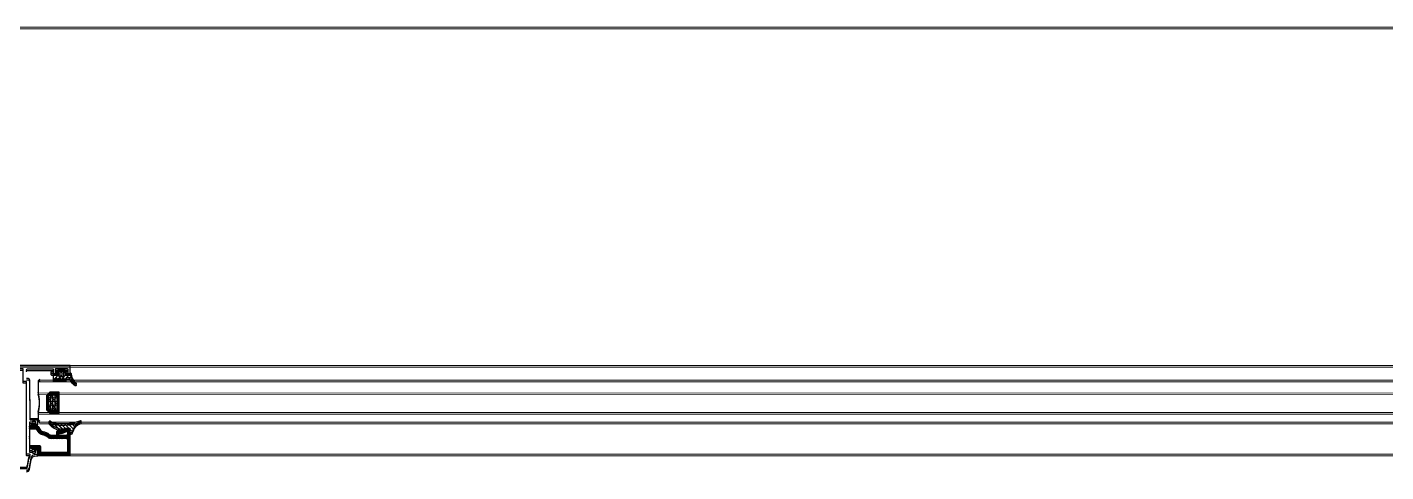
# Model space of a CAD drawing. Extents: x -3709 to 34975, y -230 to 8245.
# Drawn here: x 5632.3 to 5716.5, y 3967.9 to 3995.5 of the extents above; entities that cross this region are included whole.
import ezdxf

# ---------------------------------------------------------------- set-up
doc = ezdxf.new("R2010")
doc.units = 0
doc.layers.get('0').update_dxf_attribs({"color": 9, "lineweight": 9})
for name, color, linetype, lineweight in [('06D', 9, 'Continuous', 9), ('10', 9, 'Continuous', 9), ('15', 9, 'Continuous', 9)]:
    doc.layers.add(name, color=color, linetype=linetype, lineweight=lineweight)

# ---------------------------------------------------------------- blocks, each defined once
blk = doc.blocks.new('p-cephe-onkisim')
at = {"layer": '10', "lineweight": 25, "ltscale": 0.5}
h = blk.add_hatch(dxfattribs=at)
h.set_pattern_fill('ANSI31', color=256, scale=0.05, angle=180, style=0)
h.set_pattern_definition([(45, (170.36127, -75.12079), (-0.1122532015, 0.1122532015), [])])
edge = h.paths.add_edge_path()
edge.add_arc((-565.009, 3781.545), 0.795, 182.64249, 232.43502)
edge.add_arc((-565.538, 3780.893), 0.0486, -105.43171, 26.97073, ccw=False)
edge.add_arc((-565.265, 3781.403), 0.625, 202.6612, 242.8, ccw=False)
edge.add_arc((-565.986, 3781.088), 0.162, 27.03999, 89.89731)
edge.add_line((-565.985, 3781.25), (-566.066, 3781.25))
edge.add_line((-566.066, 3781.25), (-566.08, 3781.25))
edge.add_line((-566.08, 3781.25), (-566.087, 3781.249))
edge.add_line((-566.087, 3781.249), (-566.094, 3781.248))
edge.add_line((-566.094, 3781.248), (-566.102, 3781.245))
edge.add_line((-566.102, 3781.245), (-566.109, 3781.24))
edge.add_line((-566.109, 3781.24), (-566.115, 3781.235))
edge.add_line((-566.115, 3781.235), (-566.12, 3781.229))
edge.add_line((-566.12, 3781.229), (-566.125, 3781.222))
edge.add_line((-566.125, 3781.222), (-566.128, 3781.214))
edge.add_line((-566.128, 3781.214), (-566.13, 3781.2))
edge.add_line((-566.13, 3781.2), (-566.13, 3781.124))
edge.add_line((-566.13, 3781.124), (-566.13, 3781.121))
edge.add_line((-566.13, 3781.121), (-566.131, 3781.118))
edge.add_line((-566.131, 3781.118), (-566.132, 3781.115))
edge.add_line((-566.132, 3781.115), (-566.133, 3781.112))
edge.add_line((-566.133, 3781.112), (-566.136, 3781.11))
edge.add_line((-566.136, 3781.11), (-566.138, 3781.108))
edge.add_line((-566.138, 3781.108), (-566.141, 3781.106))
edge.add_line((-566.141, 3781.106), (-566.144, 3781.105))
edge.add_line((-566.144, 3781.105), (-566.15, 3781.104))
edge.add_line((-566.15, 3781.104), (-566.23, 3781.104))
edge.add_line((-566.23, 3781.104), (-566.233, 3781.104))
edge.add_line((-566.233, 3781.104), (-566.236, 3781.105))
edge.add_line((-566.236, 3781.105), (-566.239, 3781.106))
edge.add_line((-566.239, 3781.106), (-566.241, 3781.108))
edge.add_line((-566.241, 3781.108), (-566.244, 3781.11))
edge.add_line((-566.244, 3781.11), (-566.246, 3781.112))
edge.add_line((-566.246, 3781.112), (-566.248, 3781.115))
edge.add_line((-566.248, 3781.115), (-566.249, 3781.118))
edge.add_line((-566.249, 3781.118), (-566.25, 3781.124))
edge.add_line((-566.25, 3781.124), (-566.25, 3781.2))
edge.add_line((-566.25, 3781.2), (-566.25, 3781.207))
edge.add_line((-566.25, 3781.207), (-566.252, 3781.214))
edge.add_line((-566.252, 3781.214), (-566.255, 3781.222))
edge.add_line((-566.255, 3781.222), (-566.259, 3781.229))
edge.add_line((-566.259, 3781.229), (-566.264, 3781.235))
edge.add_line((-566.264, 3781.235), (-566.271, 3781.24))
edge.add_line((-566.271, 3781.24), (-566.278, 3781.245))
edge.add_line((-566.278, 3781.245), (-566.285, 3781.248))
edge.add_line((-566.285, 3781.248), (-566.3, 3781.25))
edge.add_line((-566.3, 3781.25), (-566.307, 3781.249))
edge.add_line((-566.307, 3781.249), (-566.314, 3781.248))
edge.add_line((-566.314, 3781.248), (-566.322, 3781.245))
edge.add_line((-566.322, 3781.245), (-566.329, 3781.24))
edge.add_line((-566.329, 3781.24), (-566.335, 3781.235))
edge.add_line((-566.335, 3781.235), (-566.34, 3781.229))
edge.add_line((-566.34, 3781.229), (-566.345, 3781.222))
edge.add_line((-566.345, 3781.222), (-566.348, 3781.214))
edge.add_line((-566.348, 3781.214), (-566.35, 3781.2))
edge.add_line((-566.35, 3781.2), (-566.35, 3781.124))
edge.add_line((-566.35, 3781.124), (-566.35, 3781.121))
edge.add_line((-566.35, 3781.121), (-566.351, 3781.118))
edge.add_line((-566.351, 3781.118), (-566.352, 3781.115))
edge.add_line((-566.352, 3781.115), (-566.353, 3781.112))
edge.add_line((-566.353, 3781.112), (-566.356, 3781.11))
edge.add_line((-566.356, 3781.11), (-566.358, 3781.108))
edge.add_line((-566.358, 3781.108), (-566.361, 3781.106))
edge.add_line((-566.361, 3781.106), (-566.364, 3781.105))
edge.add_line((-566.364, 3781.105), (-566.37, 3781.104))
edge.add_line((-566.37, 3781.104), (-566.45, 3781.104))
edge.add_line((-566.45, 3781.104), (-566.453, 3781.104))
edge.add_line((-566.453, 3781.104), (-566.456, 3781.105))
edge.add_line((-566.456, 3781.105), (-566.459, 3781.106))
edge.add_line((-566.459, 3781.106), (-566.461, 3781.108))
edge.add_line((-566.461, 3781.108), (-566.464, 3781.11))
edge.add_line((-566.464, 3781.11), (-566.466, 3781.112))
edge.add_line((-566.466, 3781.112), (-566.468, 3781.115))
edge.add_line((-566.468, 3781.115), (-566.469, 3781.118))
edge.add_line((-566.469, 3781.118), (-566.47, 3781.124))
edge.add_line((-566.47, 3781.124), (-566.47, 3781.2))
edge.add_line((-566.47, 3781.2), (-566.47, 3781.207))
edge.add_line((-566.47, 3781.207), (-566.472, 3781.214))
edge.add_line((-566.472, 3781.214), (-566.475, 3781.222))
edge.add_line((-566.475, 3781.222), (-566.479, 3781.229))
edge.add_line((-566.479, 3781.229), (-566.484, 3781.235))
edge.add_line((-566.484, 3781.235), (-566.491, 3781.24))
edge.add_line((-566.491, 3781.24), (-566.498, 3781.245))
edge.add_line((-566.498, 3781.245), (-566.505, 3781.248))
edge.add_line((-566.505, 3781.248), (-566.52, 3781.25))
edge.add_line((-566.52, 3781.25), (-566.527, 3781.249))
edge.add_line((-566.527, 3781.249), (-566.534, 3781.248))
edge.add_line((-566.534, 3781.248), (-566.542, 3781.245))
edge.add_line((-566.542, 3781.245), (-566.549, 3781.24))
edge.add_line((-566.549, 3781.24), (-566.555, 3781.235))
edge.add_line((-566.555, 3781.235), (-566.56, 3781.229))
edge.add_line((-566.56, 3781.229), (-566.565, 3781.222))
edge.add_line((-566.565, 3781.222), (-566.568, 3781.214))
edge.add_line((-566.568, 3781.214), (-566.57, 3781.2))
edge.add_line((-566.57, 3781.2), (-566.57, 3781.124))
edge.add_line((-566.57, 3781.124), (-566.57, 3781.121))
edge.add_line((-566.57, 3781.121), (-566.571, 3781.118))
edge.add_line((-566.571, 3781.118), (-566.572, 3781.115))
edge.add_line((-566.572, 3781.115), (-566.573, 3781.112))
edge.add_line((-566.573, 3781.112), (-566.576, 3781.11))
edge.add_line((-566.576, 3781.11), (-566.578, 3781.108))
edge.add_line((-566.578, 3781.108), (-566.581, 3781.106))
edge.add_line((-566.581, 3781.106), (-566.584, 3781.105))
edge.add_line((-566.584, 3781.105), (-566.59, 3781.104))
edge.add_line((-566.59, 3781.104), (-566.67, 3781.104))
edge.add_line((-566.67, 3781.104), (-566.673, 3781.104))
edge.add_line((-566.673, 3781.104), (-566.676, 3781.105))
edge.add_line((-566.676, 3781.105), (-566.679, 3781.106))
edge.add_line((-566.679, 3781.106), (-566.681, 3781.108))
edge.add_line((-566.681, 3781.108), (-566.684, 3781.11))
edge.add_line((-566.684, 3781.11), (-566.686, 3781.112))
edge.add_line((-566.686, 3781.112), (-566.688, 3781.115))
edge.add_line((-566.688, 3781.115), (-566.689, 3781.118))
edge.add_line((-566.689, 3781.118), (-566.69, 3781.124))
edge.add_line((-566.69, 3781.124), (-566.69, 3781.2))
edge.add_line((-566.69, 3781.2), (-566.69, 3781.207))
edge.add_line((-566.69, 3781.207), (-566.692, 3781.214))
edge.add_line((-566.692, 3781.214), (-566.695, 3781.222))
edge.add_line((-566.695, 3781.222), (-566.699, 3781.229))
edge.add_line((-566.699, 3781.229), (-566.704, 3781.235))
edge.add_line((-566.704, 3781.235), (-566.711, 3781.24))
edge.add_line((-566.711, 3781.24), (-566.718, 3781.245))
edge.add_line((-566.718, 3781.245), (-566.725, 3781.248))
edge.add_line((-566.725, 3781.248), (-566.74, 3781.25))
edge.add_line((-566.74, 3781.25), (-566.747, 3781.249))
edge.add_line((-566.747, 3781.249), (-566.754, 3781.248))
edge.add_line((-566.754, 3781.248), (-566.762, 3781.245))
edge.add_line((-566.762, 3781.245), (-566.769, 3781.24))
edge.add_line((-566.769, 3781.24), (-566.775, 3781.235))
edge.add_line((-566.775, 3781.235), (-566.78, 3781.229))
edge.add_line((-566.78, 3781.229), (-566.785, 3781.222))
edge.add_line((-566.785, 3781.222), (-566.788, 3781.214))
edge.add_line((-566.788, 3781.214), (-566.79, 3781.2))
edge.add_line((-566.79, 3781.2), (-566.79, 3781.124))
edge.add_line((-566.79, 3781.124), (-566.79, 3781.121))
edge.add_line((-566.79, 3781.121), (-566.791, 3781.118))
edge.add_line((-566.791, 3781.118), (-566.792, 3781.115))
edge.add_line((-566.792, 3781.115), (-566.793, 3781.112))
edge.add_line((-566.793, 3781.112), (-566.796, 3781.11))
edge.add_line((-566.796, 3781.11), (-566.798, 3781.108))
edge.add_line((-566.798, 3781.108), (-566.801, 3781.106))
edge.add_line((-566.801, 3781.106), (-566.804, 3781.105))
edge.add_line((-566.804, 3781.105), (-566.81, 3781.104))
edge.add_line((-566.81, 3781.104), (-566.89, 3781.104))
edge.add_line((-566.89, 3781.104), (-566.893, 3781.104))
edge.add_line((-566.893, 3781.104), (-566.896, 3781.105))
edge.add_line((-566.896, 3781.105), (-566.899, 3781.106))
edge.add_line((-566.899, 3781.106), (-566.901, 3781.108))
edge.add_line((-566.901, 3781.108), (-566.904, 3781.11))
edge.add_line((-566.904, 3781.11), (-566.906, 3781.112))
edge.add_line((-566.906, 3781.112), (-566.908, 3781.115))
edge.add_line((-566.908, 3781.115), (-566.909, 3781.118))
edge.add_line((-566.909, 3781.118), (-566.91, 3781.124))
edge.add_line((-566.91, 3781.124), (-566.91, 3781.462))
edge.add_arc((-566.88, 3781.462), 0.03, 90, 180, ccw=False)
edge.add_line((-566.88, 3781.492), (-566.649, 3781.492))
edge.add_arc((-566.649, 3781.522), 0.03, 270, 360)
edge.add_line((-566.619, 3781.522), (-566.619, 3781.587))
edge.add_arc((-566.639, 3781.587), 0.02, 0, 65.013)
edge.add_line((-566.63, 3781.605), (-566.678, 3781.625))
edge.add_arc((-566.664, 3781.657), 0.035, 118.97276, 245.013, ccw=False)
edge.add_line((-566.681, 3781.688), (-566.562, 3781.751))
edge.add_arc((-566.499, 3781.637), 0.13, 90, 118.97276, ccw=False)
edge.add_line((-566.499, 3781.767), (-566.299, 3781.767))
edge.add_arc((-566.299, 3781.637), 0.13, 61.02724, 90, ccw=False)
edge.add_line((-566.236, 3781.751), (-566.127, 3781.693))
edge.add_arc((-566.147, 3781.658), 0.04, -60.32314, 61.02724, ccw=False)
edge.add_line((-566.127, 3781.624), (-566.174, 3781.599))
edge.add_arc((-566.159, 3781.587), 0.02, 141.89567, 180)
edge.add_line((-566.179, 3781.587), (-566.179, 3781.522))
edge.add_arc((-566.149, 3781.522), 0.03, 180, 270)
edge.add_line((-566.149, 3781.492), (-565.854, 3781.492))
edge.add_line((-565.854, 3781.492), (-565.854, 3781.555))
edge.add_arc((-565.854, 3781.505), 0.05, 3.84796, 90, ccw=False)
edge = h.paths.add_edge_path(flags=16)
edge.add_arc((-566.32, 3781.604), 0.03, 0, 79.17596, ccw=False)
edge.add_line((-566.29, 3781.604), (-566.29, 3781.428))
edge.add_arc((-566.32, 3781.428), 0.03, 270, 360, ccw=False)
edge.add_line((-566.32, 3781.398), (-566.52, 3781.398))
edge.add_arc((-566.52, 3781.428), 0.03, 180, 270, ccw=False)
edge.add_line((-566.55, 3781.428), (-566.55, 3781.604))
edge.add_arc((-566.52, 3781.604), 0.03, 100.82404, 180, ccw=False)
edge.add_arc((-566.42, 3781.081), 0.562, 79.17596, 100.82404, ccw=False)
h = blk.add_hatch(dxfattribs=at)
h.set_pattern_fill('JIS_WOOD', color=256, scale=0.1, angle=-90, style=0)
h.set_pattern_definition([(45, (204.928834, -813.39943), (0.0499999999, -0.0499999999), [])])
edge = h.paths.add_edge_path()
edge.add_line((-566.698, 3777.71), (-566.698, 3777.75))
edge.add_arc((-566.668, 3777.75), 0.03, 90, 180, ccw=False)
edge.add_line((-566.668, 3777.78), (-566.628, 3777.78))
edge.add_arc((-566.628, 3777.75), 0.03, 0, 90, ccw=False)
edge.add_line((-566.598, 3777.75), (-566.598, 3777.73))
edge.add_arc((-566.548, 3777.73), 0.05, 180, 270)
edge.add_line((-566.548, 3777.68), (-566.118, 3777.68))
edge.add_arc((-566.118, 3777.78), 0.1, 270, 360)
edge.add_line((-566.018, 3777.78), (-566.018, 3777.93))
edge.add_arc((-566.068, 3777.93), 0.05, 0, 90)
edge.add_line((-566.068, 3777.98), (-566.119, 3777.98))
edge.add_arc((-566.119, 3777.91), 0.07, 90, 119.0791)
edge.add_arc((-566.698, 3778.95), 1.12, 276.49079, 299.0791, ccw=False)
edge.add_arc((-566.568, 3777.808), 0.03, 96.34379, 177.10321)
edge.add_arc((-566.628, 3777.811), 0.03, 270, 357.10335, ccw=False)
edge.add_line((-566.628, 3777.781), (-566.668, 3777.781))
edge.add_arc((-566.668, 3777.811), 0.03, 180, 270, ccw=False)
edge.add_line((-566.698, 3777.811), (-566.698, 3777.902))
edge.add_arc((-566.648, 3777.902), 0.05, 92.7294, 180, ccw=False)
edge.add_arc((-566.698, 3778.95), 1, 272.7294, 298.95502)
edge.add_arc((-566.117, 3777.9), 0.2, 90, 118.95502, ccw=False)
edge.add_line((-566.117, 3778.1), (-565.928, 3778.1))
edge.add_arc((-565.928, 3778.07), 0.03, 0, 90, ccw=False)
edge.add_line((-565.898, 3778.07), (-565.898, 3776.529))
edge.add_arc((-565.928, 3776.529), 0.03, 270, 360, ccw=False)
edge.add_line((-565.928, 3776.499), (-567.848, 3776.499))
edge.add_arc((-567.848, 3776.529), 0.03, 180, 270, ccw=False)
edge.add_line((-567.878, 3776.529), (-567.878, 3776.589))
edge.add_arc((-567.848, 3776.589), 0.03, 90, 180, ccw=False)
edge.add_line((-567.848, 3776.619), (-567.828, 3776.619))
edge.add_line((-567.828, 3776.619), (-567.828, 3776.919))
edge.add_line((-567.828, 3776.919), (-568.098, 3776.919))
edge.add_line((-568.098, 3776.919), (-568.118, 3776.884))
edge.add_arc((-568.144, 3776.899), 0.03, 240, 330, ccw=False)
edge.add_line((-568.159, 3776.874), (-568.33, 3776.972))
edge.add_arc((-568.311, 3777.003), 0.0361, 90, 240, ccw=False)
edge.add_line((-568.311, 3777.039), (-567.808, 3777.039))
edge.add_arc((-567.808, 3776.939), 0.1, 0, 90, ccw=False)
edge.add_line((-567.708, 3776.939), (-567.708, 3776.669))
edge.add_arc((-567.658, 3776.669), 0.05, 180, 270)
edge.add_line((-567.658, 3776.619), (-566.068, 3776.619))
edge.add_arc((-566.068, 3776.669), 0.05, 270, 360)
edge.add_line((-566.018, 3776.669), (-566.018, 3777.46))
edge.add_arc((-566.118, 3777.46), 0.1, 0, 90)
edge.add_line((-566.118, 3777.56), (-567.031, 3777.56))
edge.add_arc((-567.031, 3777.88), 0.32, 230.94156, 270, ccw=False)
edge.add_arc((-567.737, 3777.01), 0.8, 50.94156, 79.67872)
edge.add_arc((-567.536, 3778.112), 0.32, 215, 259.67872, ccw=False)
edge.add_line((-567.798, 3777.929), (-567.906, 3778.083))
edge.add_arc((-568.054, 3777.979), 0.18, 35, 90)
edge.add_line((-568.054, 3778.159), (-568.333, 3778.159))
edge.add_arc((-568.333, 3778.214), 0.0546, 120, 270, ccw=False)
edge.add_line((-568.36, 3778.261), (-568.163, 3778.375))
edge.add_arc((-568.148, 3778.349), 0.03, 0, 120, ccw=False)
edge.add_line((-568.118, 3778.349), (-568.118, 3778.279))
edge.add_line((-568.118, 3778.279), (-568.054, 3778.279))
edge.add_arc((-568.054, 3777.979), 0.3, 35, 90, ccw=False)
edge.add_line((-567.808, 3778.152), (-567.705, 3777.997))
edge.add_arc((-567.541, 3778.112), 0.2, 215, 259.67872)
edge.add_arc((-567.742, 3777.01), 0.92, 50.94156, 79.67872, ccw=False)
edge.add_arc((-567.036, 3777.88), 0.201, 230.96765, 271.41415)
edge.add_line((-567.031, 3777.68), (-566.728, 3777.68))
edge.add_arc((-566.728, 3777.71), 0.03, 270, 360)
h = blk.add_hatch(dxfattribs=at)
h.set_pattern_fill('ANSI31', color=256, scale=0.05, style=0)
h.set_pattern_definition([(315, (349.77471, -423.19391), (-0.1122532015, -0.1122532015), [])])
h.paths.add_polyline_path([(-565.226, 3778.563, -0.047973), (-565.778, 3778.422, -0.086497), (-566.877, 3778.425, -0.16681), (-567.105, 3778.537, 0.169383), (-567.125, 3778.551), (-567.138, 3778.554, 0.513067), (-567.186, 3778.488, 0.159858), (-566.61, 3778.108, 0.178819), (-566.244, 3778.09), (-566.223, 3778.102, -0.124241), (-566.175, 3778.114), (-565.914, 3778.114, -0.414214), (-565.884, 3778.084), (-565.884, 3777.864, 0.414214), (-565.854, 3777.834), (-565.817, 3777.834, 0.356389), (-565.719, 3777.914, -0.262181), (-565.204, 3778.507, 0.317512), (-565.184, 3778.535, 0.538595)])
at = {"layer": '06D'}
for p, q in [((-244.85, 3803), (-903.15, 3803)), ((-244.85, 3782), (-903.15, 3782))]:
    blk.add_line(p, q, dxfattribs=at)
for points in [[(-412.168, 3782), (-565.888, 3781.999)], [(-565.928, 3776.499), (-412.128, 3776.5)]]:
    blk.add_lwpolyline(points, dxfattribs=at)
at = {"layer": '10', "lineweight": 25, "ltscale": 0.5}
for p, q in [((-567.852, 3781.043), (-567.752, 3781.143)), ((-567.852, 3781.043), (-567.752, 3781.143)), ((-567.852, 3781.043), (-567.852, 3780.343)), ((-567.852, 3781.043), (-567.852, 3780.343)), ((-567.129, 3780.343), (-567.329, 3780.143)), ((-567.329, 3780.143), (-567.329, 3779.343)), ((-567.259, 3780.114), (-567.1, 3780.273)), ((-567.259, 3779.372), (-567.259, 3780.114)), ((-567.259, 3780.091), (-567.258, 3780.091)), ((-567.258, 3780.091), (-567.193, 3780.128)), ((-567.193, 3780.128), (-567.193, 3780.179)), ((-567.193, 3779.978), (-567.129, 3780.016)), ((-567.193, 3779.903), (-567.193, 3779.978)), ((-567.193, 3779.903), (-567.129, 3779.866)), ((-566.559, 3780.343), (-567.129, 3780.343)), ((-567.129, 3780.016), (-567.064, 3779.978)), ((-567.129, 3779.866), (-567.064, 3779.903)), ((-567.1, 3780.273), (-566.629, 3780.273)), ((-567.064, 3780.203), (-566.999, 3780.241)), ((-567.064, 3780.128), (-567.064, 3780.203)), ((-567.064, 3780.128), (-566.999, 3780.091)), ((-567.064, 3779.903), (-567.064, 3779.978)), ((-566.999, 3780.241), (-566.934, 3780.203)), ((-566.999, 3780.091), (-566.934, 3780.128)), ((-566.934, 3780.128), (-566.934, 3780.203)), ((-566.934, 3779.978), (-566.869, 3780.016)), ((-566.934, 3779.903), (-566.934, 3779.978)), ((-566.934, 3779.903), (-566.869, 3779.866)), ((-566.869, 3780.016), (-566.804, 3779.978)), ((-566.869, 3779.866), (-566.804, 3779.903)), ((-566.804, 3780.203), (-566.739, 3780.241)), ((-566.804, 3780.128), (-566.804, 3780.203)), ((-566.804, 3780.128), (-566.739, 3780.091)), ((-566.804, 3779.903), (-566.804, 3779.978)), ((-566.739, 3780.241), (-566.674, 3780.203)), ((-566.739, 3780.091), (-566.674, 3780.128)), ((-566.674, 3780.128), (-566.674, 3780.203)), ((-566.674, 3779.978), (-566.629, 3780.004)), ((-566.674, 3779.903), (-566.674, 3779.978)), ((-566.674, 3779.903), (-566.629, 3779.877)), ((-566.629, 3780.273), (-566.629, 3779.213)), ((-566.559, 3779.143), (-566.559, 3780.343)), ((-567.852, 3779.143), (-567.852, 3778.643)), ((-567.329, 3779.343), (-567.129, 3779.143)), ((-567.259, 3779.79), (-567.258, 3779.791)), ((-567.259, 3779.641), (-567.258, 3779.641)), ((-567.1, 3779.213), (-567.259, 3779.372)), ((-567.258, 3779.791), (-567.193, 3779.753)), ((-567.258, 3779.641), (-567.193, 3779.678)), ((-567.193, 3779.678), (-567.193, 3779.753)), ((-567.193, 3779.528), (-567.129, 3779.566)), ((-567.193, 3779.453), (-567.193, 3779.528)), ((-567.193, 3779.453), (-567.129, 3779.416)), ((-567.129, 3779.566), (-567.064, 3779.528)), ((-567.129, 3779.416), (-567.064, 3779.453)), ((-567.129, 3779.143), (-566.559, 3779.143)), ((-566.629, 3779.213), (-567.1, 3779.213)), ((-567.064, 3779.753), (-566.999, 3779.791)), ((-567.064, 3779.678), (-567.064, 3779.753)), ((-567.064, 3779.678), (-566.999, 3779.641)), ((-567.064, 3779.453), (-567.064, 3779.528)), ((-567.064, 3779.303), (-566.999, 3779.341)), ((-567.064, 3779.228), (-567.064, 3779.303)), ((-567.064, 3779.228), (-567.037, 3779.213)), ((-566.999, 3779.791), (-566.934, 3779.753)), ((-566.999, 3779.641), (-566.934, 3779.678)), ((-566.999, 3779.341), (-566.934, 3779.303)), ((-566.961, 3779.213), (-566.934, 3779.228)), ((-566.934, 3779.678), (-566.934, 3779.753)), ((-566.934, 3779.528), (-566.869, 3779.566)), ((-566.934, 3779.453), (-566.934, 3779.528)), ((-566.934, 3779.453), (-566.869, 3779.416)), ((-566.934, 3779.228), (-566.934, 3779.303)), ((-566.869, 3779.566), (-566.804, 3779.528)), ((-566.869, 3779.416), (-566.804, 3779.453)), ((-566.804, 3779.753), (-566.739, 3779.791)), ((-566.804, 3779.678), (-566.804, 3779.753)), ((-566.804, 3779.678), (-566.739, 3779.641)), ((-566.804, 3779.453), (-566.804, 3779.528)), ((-566.804, 3779.303), (-566.739, 3779.341)), ((-566.804, 3779.228), (-566.804, 3779.303)), ((-566.804, 3779.228), (-566.777, 3779.213)), ((-566.739, 3779.791), (-566.674, 3779.753)), ((-566.739, 3779.641), (-566.674, 3779.678)), ((-566.739, 3779.341), (-566.674, 3779.303)), ((-566.701, 3779.213), (-566.674, 3779.228)), ((-566.674, 3779.678), (-566.674, 3779.753)), ((-566.674, 3779.528), (-566.629, 3779.554)), ((-566.674, 3779.453), (-566.674, 3779.528)), ((-566.674, 3779.453), (-566.629, 3779.427)), ((-566.674, 3779.228), (-566.674, 3779.303)), ((-567.852, 3778.643), (-567.752, 3778.543))]:
    blk.add_line(p, q, dxfattribs=at)
for points in [[(-568.578, 3775.499, 0.363967), (-568.381, 3775.665), (-568.277, 3776.252, -0.36397), (-567.982, 3776.499), (-567.888, 3776.499, 0.414214), (-567.878, 3776.509), (-567.878, 3776.749, 0.414214), (-568.028, 3776.899), (-568.068, 3776.899, 0.414214), (-568.078, 3776.889), (-568.078, 3776.829, 0.366034), (-568.053, 3776.799, -0.365977), (-568.028, 3776.769), (-568.028, 3776.679, -0.414214), (-568.058, 3776.649), (-568.168, 3776.649, -0.365977), (-568.197, 3776.674, 0.365977), (-568.227, 3776.699), (-568.348, 3776.699, -0.414214), (-568.378, 3776.729), (-568.378, 3777.569), (-568.408, 3777.599), (-568.378, 3777.629), (-568.378, 3778.469, -0.414272), (-568.348, 3778.499), (-568.227, 3778.499, 0.365977), (-568.197, 3778.524, -0.365977), (-568.168, 3778.549), (-568.058, 3778.549, -0.414214), (-568.028, 3778.519), (-568.028, 3778.429, -0.365977), (-568.053, 3778.4, 0.366034), (-568.078, 3778.37), (-568.078, 3778.309, 0.414214), (-568.068, 3778.299), (-568.028, 3778.299, 0.414214), (-567.878, 3778.449), (-567.878, 3778.669, 0.414214), (-567.908, 3778.699), (-568.312, 3778.699, -0.410036), (-568.342, 3778.729), (-568.376, 3781.081, 0.410036), (-568.496, 3781.199), (-568.578, 3781.199)], [(-568.578, 3781.699, -0.414214), (-568.478, 3781.799), (-566.928, 3781.799), (-566.928, 3781.629, -0.414214), (-566.958, 3781.599), (-567.058, 3781.599), (-567.058, 3781.549, 0.414214), (-567.008, 3781.499), (-566.698, 3781.499, 0.414214), (-566.628, 3781.569), (-566.628, 3781.589, 0.414214), (-566.638, 3781.599), (-566.738, 3781.599, -0.414214), (-566.788, 3781.649), (-566.788, 3781.769, -0.414214), (-566.738, 3781.819), (-566.068, 3781.819, -0.414214), (-566.018, 3781.769), (-566.018, 3781.649, -0.414214), (-566.068, 3781.599), (-566.168, 3781.599, 0.414214), (-566.178, 3781.589), (-566.178, 3781.569, 0.414214), (-566.108, 3781.499), (-565.888, 3781.499, 0.414214), (-565.878, 3781.509), (-565.878, 3781.989, 0.414214), (-565.888, 3781.999), (-573.325, 3781.999)], [(-573.325, 3781.799), (-574.448, 3781.799, 0.414214), (-574.478, 3781.769), (-574.478, 3775.699), (-568.53, 3775.699, 0.010413), (-568.528, 3775.702), (-568.528, 3775.799), (-568.509, 3775.799), (-568.425, 3776.278, -0.106114), (-568.354, 3776.453, 0.602221), (-568.379, 3776.499), (-568.548, 3776.499, -0.414214), (-568.578, 3776.529), (-568.578, 3780.999), (-568.778, 3780.999), (-568.778, 3781.799), (-573.325, 3781.799)], [(-565.804, 3781.509, 0.220745), (-565.494, 3780.915, -0.651907), (-565.55, 3780.846, -0.176952), (-565.842, 3781.162, 0.281357), (-565.985, 3781.25), (-566.066, 3781.25), (-566.08, 3781.25), (-566.087, 3781.249), (-566.094, 3781.248), (-566.102, 3781.245), (-566.109, 3781.24), (-566.115, 3781.235), (-566.12, 3781.229), (-566.125, 3781.222), (-566.128, 3781.214), (-566.13, 3781.2), (-566.13, 3781.124), (-566.13, 3781.121), (-566.131, 3781.118), (-566.132, 3781.115), (-566.133, 3781.112), (-566.136, 3781.11), (-566.138, 3781.108), (-566.141, 3781.106), (-566.144, 3781.105), (-566.15, 3781.104), (-566.23, 3781.104), (-566.233, 3781.104), (-566.236, 3781.105), (-566.239, 3781.106), (-566.241, 3781.108), (-566.244, 3781.11), (-566.246, 3781.112), (-566.248, 3781.115), (-566.249, 3781.118), (-566.25, 3781.124), (-566.25, 3781.2), (-566.25, 3781.207), (-566.252, 3781.214), (-566.255, 3781.222), (-566.259, 3781.229), (-566.264, 3781.235), (-566.271, 3781.24), (-566.278, 3781.245), (-566.285, 3781.248), (-566.3, 3781.25), (-566.307, 3781.249), (-566.314, 3781.248), (-566.322, 3781.245), (-566.329, 3781.24), (-566.335, 3781.235), (-566.34, 3781.229), (-566.345, 3781.222), (-566.348, 3781.214), (-566.35, 3781.2), (-566.35, 3781.124), (-566.35, 3781.121), (-566.351, 3781.118), (-566.352, 3781.115), (-566.353, 3781.112), (-566.356, 3781.11), (-566.358, 3781.108), (-566.361, 3781.106), (-566.364, 3781.105), (-566.37, 3781.104), (-566.45, 3781.104), (-566.453, 3781.104), (-566.456, 3781.105), (-566.459, 3781.106), (-566.461, 3781.108), (-566.464, 3781.11), (-566.466, 3781.112), (-566.468, 3781.115), (-566.469, 3781.118), (-566.47, 3781.124), (-566.47, 3781.2), (-566.47, 3781.207), (-566.472, 3781.214), (-566.475, 3781.222), (-566.479, 3781.229), (-566.484, 3781.235), (-566.491, 3781.24), (-566.498, 3781.245), (-566.505, 3781.248), (-566.52, 3781.25), (-566.527, 3781.249), (-566.534, 3781.248), (-566.542, 3781.245), (-566.549, 3781.24), (-566.555, 3781.235), (-566.56, 3781.229), (-566.565, 3781.222), (-566.568, 3781.214), (-566.57, 3781.2), (-566.57, 3781.124), (-566.57, 3781.121), (-566.571, 3781.118), (-566.572, 3781.115), (-566.573, 3781.112), (-566.576, 3781.11), (-566.578, 3781.108), (-566.581, 3781.106), (-566.584, 3781.105), (-566.59, 3781.104), (-566.67, 3781.104), (-566.673, 3781.104), (-566.676, 3781.105), (-566.679, 3781.106), (-566.681, 3781.108), (-566.684, 3781.11), (-566.686, 3781.112), (-566.688, 3781.115), (-566.689, 3781.118), (-566.69, 3781.124), (-566.69, 3781.2), (-566.69, 3781.207), (-566.692, 3781.214), (-566.695, 3781.222), (-566.699, 3781.229), (-566.704, 3781.235), (-566.711, 3781.24), (-566.718, 3781.245), (-566.725, 3781.248), (-566.74, 3781.25), (-566.747, 3781.249), (-566.754, 3781.248), (-566.762, 3781.245), (-566.769, 3781.24), (-566.775, 3781.235), (-566.78, 3781.229), (-566.785, 3781.222), (-566.788, 3781.214), (-566.79, 3781.2), (-566.79, 3781.124), (-566.79, 3781.121), (-566.791, 3781.118), (-566.792, 3781.115), (-566.793, 3781.112), (-566.796, 3781.11), (-566.798, 3781.108), (-566.801, 3781.106), (-566.804, 3781.105), (-566.81, 3781.104), (-566.89, 3781.104), (-566.893, 3781.104), (-566.896, 3781.105), (-566.899, 3781.106), (-566.901, 3781.108), (-566.904, 3781.11), (-566.906, 3781.112), (-566.908, 3781.115), (-566.909, 3781.118), (-566.91, 3781.124), (-566.91, 3781.462, -0.414214), (-566.88, 3781.492), (-566.649, 3781.492, 0.414214), (-566.619, 3781.522), (-566.619, 3781.587, 0.291535), (-566.63, 3781.605), (-566.678, 3781.625, -0.613042), (-566.681, 3781.688), (-566.562, 3781.751, -0.127095), (-566.499, 3781.767), (-566.299, 3781.767, -0.127095), (-566.236, 3781.751), (-566.127, 3781.693, -0.585233), (-566.127, 3781.624), (-566.174, 3781.599, 0.167811), (-566.179, 3781.587), (-566.179, 3781.522, 0.414214), (-566.149, 3781.492), (-565.854, 3781.492), (-565.854, 3781.555, -0.394677), (-565.804, 3781.509)]]:
    blk.add_lwpolyline(points, format="xyb", dxfattribs=at)
for points in [[(-566.314, 3781.633, -0.359904), (-566.29, 3781.604), (-566.29, 3781.428, -0.414214), (-566.32, 3781.398), (-566.52, 3781.398, -0.414214), (-566.55, 3781.428), (-566.55, 3781.604, -0.359904), (-566.525, 3781.633, -0.094739)], [(-566.698, 3777.71), (-566.698, 3777.75, -0.414214), (-566.668, 3777.78), (-566.628, 3777.78, -0.414214), (-566.598, 3777.75), (-566.598, 3777.73, 0.414214), (-566.548, 3777.68), (-566.118, 3777.68, 0.414214), (-566.018, 3777.78), (-566.018, 3777.93, 0.414214), (-566.068, 3777.98), (-566.119, 3777.98, 0.127567), (-566.153, 3777.972, -0.09888), (-566.571, 3777.838, 0.367727), (-566.598, 3777.809, -0.399482), (-566.628, 3777.781), (-566.668, 3777.781, -0.414214), (-566.698, 3777.811), (-566.698, 3777.902, -0.400329), (-566.65, 3777.952, 0.114933), (-566.213, 3778.075, -0.127017), (-566.117, 3778.1), (-565.928, 3778.1, -0.414214), (-565.898, 3778.07), (-565.898, 3776.529, -0.414214), (-565.928, 3776.499), (-567.848, 3776.499, -0.414214), (-567.878, 3776.529), (-567.878, 3776.589, -0.414214), (-567.848, 3776.619), (-567.828, 3776.619), (-567.828, 3776.919), (-568.098, 3776.919), (-568.118, 3776.884, -0.414214), (-568.159, 3776.874), (-568.33, 3776.972, -0.767327), (-568.311, 3777.039), (-567.808, 3777.039, -0.414214), (-567.708, 3776.939), (-567.708, 3776.669, 0.414214), (-567.658, 3776.619), (-566.068, 3776.619, 0.414214), (-566.018, 3776.669), (-566.018, 3777.46, 0.414214), (-566.118, 3777.56), (-567.031, 3777.56, -0.172094), (-567.233, 3777.631, 0.126051), (-567.594, 3777.797, -0.197455), (-567.798, 3777.929), (-567.906, 3778.083, 0.244698), (-568.054, 3778.159), (-568.333, 3778.159, -0.767327), (-568.36, 3778.261), (-568.163, 3778.375, -0.57735), (-568.118, 3778.349), (-568.118, 3778.279), (-568.054, 3778.279, -0.244698), (-567.808, 3778.152), (-567.705, 3777.997, 0.197455), (-567.577, 3777.915, -0.126051), (-567.162, 3777.725, 0.178336), (-567.031, 3777.68), (-566.728, 3777.68, 0.414214)], [(-565.884, 3778.084), (-565.884, 3777.864, 0.414214), (-565.854, 3777.834), (-565.817, 3777.834, 0.356389), (-565.719, 3777.914, -0.262181), (-565.204, 3778.507, 0.316752), (-565.184, 3778.535, 0.499585), (-565.223, 3778.564, -0.048291), (-565.778, 3778.422, -0.086497), (-566.877, 3778.425, -0.16681), (-567.105, 3778.537, 0.169383), (-567.125, 3778.551), (-567.138, 3778.554, 0.513067), (-567.186, 3778.488, 0.159858), (-566.61, 3778.108, 0.178819), (-566.244, 3778.09), (-566.225, 3778.1, -0.13005), (-566.175, 3778.114), (-565.914, 3778.114, -0.414214)]]:
    blk.add_lwpolyline(points, format="xyb", close=True, dxfattribs=at)
blk.add_arc((-569.786, 3779.743), 2.025, 342.76707, 16.78494, dxfattribs=at)
at = {"layer": '15'}
for p, q in [((-410.229, 3781.085), (-567.777, 3781.085, 0)), ((-410.203, 3780.328), (-567.877, 3780.285, 0)), ((-410.203, 3779.085), (-567.877, 3779.085, 0)), ((-410.294, 3778.485), (-567.777, 3778.485))]:
    blk.add_line(p, q, dxfattribs=at)
blk = doc.blocks.new('p-cephe-onkisim-toplam')
blk.add_blockref('p-cephe-onkisim', (0, 0))

msp = doc.modelspace()

# ---------------------------------------------------------------- block references
for p in [(6200.838, 192.5), (6200.838, 192.401)]:
    msp.add_blockref('p-cephe-onkisim-toplam', p)

doc.saveas('drawing.dxf')
